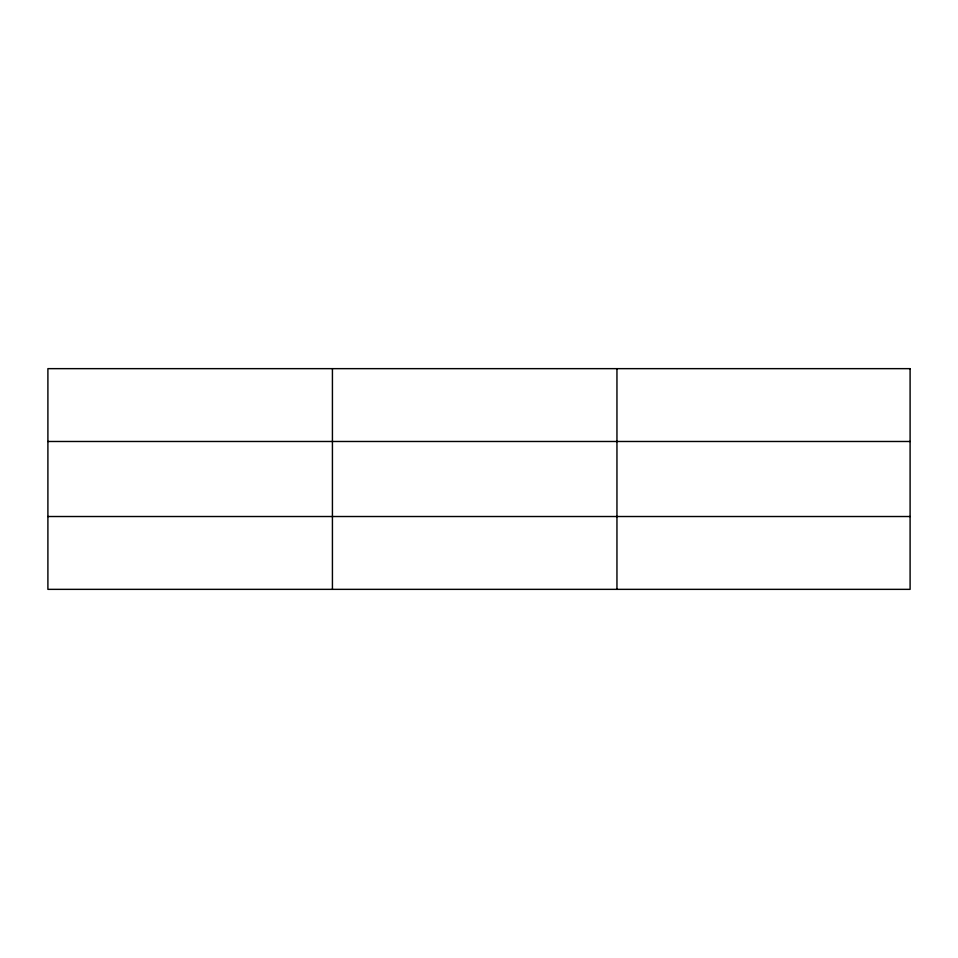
<?xml version="1.0" encoding="UTF-8"?>
<svg xmlns="http://www.w3.org/2000/svg" width="958" height="958" viewBox="0 0 958 958"><rect width="100%" height="100%" fill="white"/><g stroke="black" fill="none" stroke-linecap="round" stroke-linejoin="round"><path stroke-width="1.44" d="M332.426 368.65L332.426 589.35M616.952 368.65L616.952 589.35M47.9 441.482L910.1 441.482M47.9 516.518L910.1 516.518M910.1 368.65L910.1 589.35L47.9 589.35L47.9 368.65L910.1 368.65"/></g></svg>
